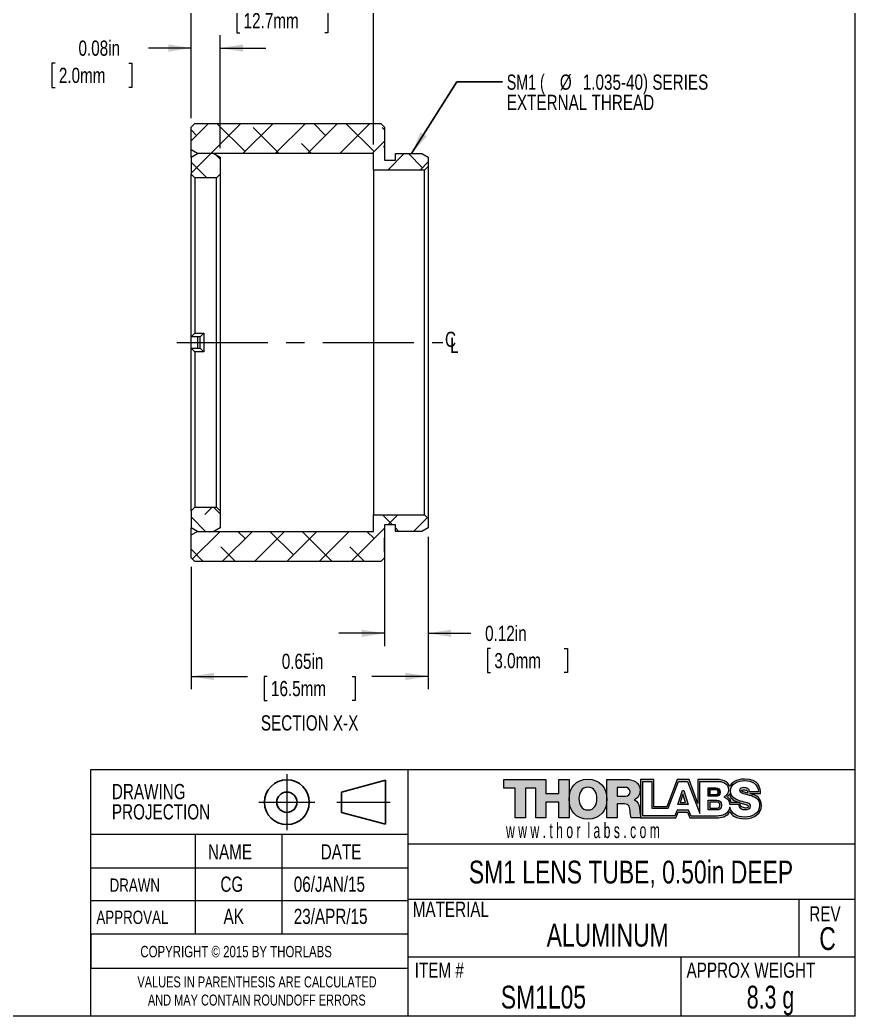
# Model space of a CAD drawing. Header units: inches. Extents: x 0.1 to 10.9, y 0 to 8.5.
# Drawn here: x 6.37 to 10.94, y 0.04 to 5.49 of the extents above; entities that cross this region are included whole.
import ezdxf

# ---------------------------------------------------------------- set-up
doc = ezdxf.new("R2010")
doc.units = ezdxf.units.IN
doc.header["$MEASUREMENT"] = 0
doc.header["$PDSIZE"] = -1
doc.linetypes.add('CENTERX2', pattern=[0.8, 0.5, -0.1, 0.1, -0.1])
doc.styles.add('SLDTEXTSTYLE0', font='TXT', dxfattribs={"width": 0.75})
doc.styles.add('SLDTEXTSTYLE1', font='TXT', dxfattribs={"width": 0.6})
doc.styles.add('SLDTEXTSTYLE2', font='TXT', dxfattribs={"width": 0.7})
doc.dimstyles.new('SLDDIMSTYLE1', dxfattribs={"dimtxt": 0.18, "dimasz": 0.125, "dimexe": 0, "dimexo": 0.0625, "dimgap": 0, "dimtad": 0, "dimtih": 1, "dimtoh": 1, "dimdec": 0, "dimrnd": 1e-09, "dimzin": 0, "dimdsep": 46, "dimtxsty": 'Standard', "dimsah": 1, "dimcen": 0.09, "dimadec": 0, "dimazin": 0, "dimtfac": 0.125, "dimtdec": 0, "dimtofl": 0, "dimtmove": 0, "dimatfit": 3, "dimfxl": 1, "dimfrac": 2, "dimtolj": 1, "dimtzin": 0, "dimarcsym": 0})
doc.dimstyles.new('SLDDIMSTYLE2', dxfattribs={"dimtxt": 0.083333, "dimasz": 0.125, "dimexe": 0, "dimexo": 0.0625, "dimgap": 0.020833, "dimtad": 0, "dimtih": 1, "dimtoh": 1, "dimlfac": 0.5, "dimrnd": 1e-09, "dimdsep": 46, "dimtxsty": 'SLDTEXTSTYLE0', "dimsah": 1, "dimcen": 0.09, "dimadec": 0, "dimazin": 2, "dimtfac": 1, "dimtmove": 0, "dimatfit": 0, "dimfxl": 1, "dimfrac": 2, "dimtolj": 1, "dimtzin": 12, "dimarcsym": 0})
doc.dimstyles.new('SLDDIMSTYLE3', dxfattribs={"dimtxt": 0.083333, "dimasz": 0.125, "dimexe": 0, "dimexo": 0.0625, "dimgap": 0.020833, "dimtad": 0, "dimtih": 1, "dimtoh": 1, "dimlfac": 0.5, "dimrnd": 1e-09, "dimzin": 0, "dimdsep": 46, "dimtxsty": 'SLDTEXTSTYLE0', "dimsah": 1, "dimcen": 0.09, "dimadec": 0, "dimazin": 0, "dimtfac": 1, "dimtmove": 0, "dimatfit": 0, "dimfxl": 1, "dimfrac": 2, "dimtolj": 1, "dimtzin": 12, "dimarcsym": 0})
doc.dimstyles.new('SLDDIMSTYLE4', dxfattribs={"dimtxt": 0.083333, "dimasz": 0.125, "dimexe": 0, "dimexo": 0.0625, "dimgap": 0.020833, "dimtad": 0, "dimtih": 1, "dimtoh": 1, "dimlfac": 0.5, "dimrnd": 1e-09, "dimdsep": 46, "dimtxsty": 'SLDTEXTSTYLE0', "dimsah": 1, "dimcen": 0.09, "dimadec": 0, "dimazin": 2, "dimtfac": 1, "dimtofl": 0, "dimtmove": 0, "dimatfit": 3, "dimfxl": 1, "dimfrac": 2, "dimtolj": 1, "dimtzin": 12, "dimarcsym": 0})

# ---------------------------------------------------------------- blocks, each defined once
blk = doc.blocks.new('Third Angle Projection Block')
at = {"color": 7, "linetype": 'CENTERX2', "lineweight": 0}
for p, q in [((3.9951, 0.9376), (3.9951, 0.5538)), ((3.8033, 0.7457), (4.187, 0.7457)), ((4.3361, 0.7457), (4.7029, 0.7457))]:
    blk.add_line(p, q, dxfattribs=at)
at = {"color": 7, "linetype": 'Continuous', "lineweight": 30}
for p, q in [((4.6701, 0.8957), (4.3701, 0.8153)), ((4.6701, 0.5957), (4.6701, 0.8957)), ((4.3701, 0.8153), (4.3701, 0.6761)), ((4.3701, 0.6761), (4.6701, 0.5957))]:
    blk.add_line(p, q, dxfattribs=at)
for radius in [0.1536, 0.0696]:
    blk.add_circle((3.9951, 0.7457), radius, dxfattribs=at)
at = {"color": 7, "linetype": 'Continuous', "lineweight": 0}
blk.add_point((3.9951, 0.7457), dxfattribs=at)
blk = doc.blocks.new('THORLABS LOGO1')
at = {"linetype": 'Continuous'}
blk.add_hatch(color=7, dxfattribs=at).paths.add_polyline_path([(2.398, 1.664), (2.398, 1.97), (2.618, 1.97), (2.618, 1.13), (2.398, 1.13), (2.398, 1.476), (2.109, 1.476), (2.109, 1.13), (1.889, 1.13), (1.889, 1.782), (1.661, 1.782), (1.661, 1.13), (1.441, 1.13), (1.441, 1.782), (1.189, 1.782), (1.189, 1.97), (2.109, 1.97), (2.109, 1.664)], flags=0)
h = blk.add_hatch(color=7, dxfattribs=at)
edge = h.paths.add_edge_path(flags=0)
edge.add_spline(control_points=[(3.034, 1.1), (3.3, 1.101), (3.45, 1.295), (3.449, 1.539), (3.449, 1.783), (3.298, 1.976), (3.032, 1.976)], knot_values=[0, 0, 0, 0, 1, 1, 1, 2, 2, 2, 2], weights=[1, 1, 1, 1, 1, 1, 1], degree=3, periodic=0)
edge.add_spline(control_points=[(3.032, 1.976), (2.768, 1.975), (2.619, 1.782), (2.619, 1.54)], knot_values=[3.002118, 3.002118, 3.002118, 3.002118, 4, 4, 4, 4], weights=[1, 1, 1, 1], degree=3, periodic=0)
edge.add_spline(control_points=[(2.619, 1.54), (2.619, 1.54), (2.619, 1.539), (2.619, 1.539), (2.618, 1.295), (2.768, 1.101), (3.034, 1.1)], knot_values=[2, 2, 2, 2, 2.002118, 2.002118, 2.002118, 3.002118, 3.002118, 3.002118, 3.002118], weights=[1, 1, 1, 1, 1, 1, 1], degree=3, periodic=0)
edge = h.paths.add_edge_path(flags=0)
edge.add_spline(control_points=[(3.033, 1.301), (2.891, 1.301), (2.837, 1.426), (2.837, 1.551)], knot_values=[3, 3, 3, 3, 4, 4, 4, 4], weights=[1, 1, 1, 1], degree=3, periodic=0)
edge.add_spline(control_points=[(2.837, 1.551), (2.837, 1.676), (2.891, 1.801), (3.033, 1.801)], knot_values=[2, 2, 2, 2, 3, 3, 3, 3], weights=[1, 1, 1, 1], degree=3, periodic=0)
edge.add_spline(control_points=[(3.033, 1.801), (3.175, 1.801), (3.229, 1.676), (3.229, 1.551)], knot_values=[1, 1, 1, 1, 2, 2, 2, 2], weights=[1, 1, 1, 1], degree=3, periodic=0)
edge.add_spline(control_points=[(3.229, 1.551), (3.229, 1.426), (3.175, 1.301), (3.033, 1.301)], knot_values=[0, 0, 0, 0, 1, 1, 1, 1], weights=[1, 1, 1, 1], degree=3, periodic=0)
h = blk.add_hatch(color=7, dxfattribs=at)
edge = h.paths.add_edge_path(flags=0)
edge.add_line((3.45, 1.13), (3.45, 1.97))
edge.add_line((3.45, 1.97), (3.88, 1.97))
edge.add_spline(control_points=[(3.88, 1.97), (4.029, 1.97), (4.175, 1.903), (4.175, 1.734)], knot_values=[1, 1, 1, 1, 2, 2, 2, 2], weights=[1, 1, 1, 1], degree=3, periodic=0)
edge.add_spline(control_points=[(4.175, 1.734), (4.175, 1.643), (4.132, 1.557), (4.043, 1.523)], knot_values=[2, 2, 2, 2, 3, 3, 3, 3], weights=[1, 1, 1, 1], degree=3, periodic=0)
edge.add_line((4.043, 1.523), (4.043, 1.521))
edge.add_spline(control_points=[(4.043, 1.521), (4.133, 1.499), (4.159, 1.399), (4.166, 1.319)], knot_values=[4, 4, 4, 4, 5, 5, 5, 5], weights=[1, 1, 1, 1], degree=3, periodic=0)
edge.add_spline(control_points=[(4.166, 1.319), (4.169, 1.293), (4.173, 1.219), (4.188, 1.17)], knot_values=[5, 5, 5, 5, 5.740443, 5.740443, 5.740443, 5.740443], weights=[1, 1, 1, 1], degree=3, periodic=0)
edge.add_line((4.188, 1.17), (4.188, 1.13))
edge.add_line((4.188, 1.13), (3.984, 1.13))
edge.add_spline(control_points=[(3.984, 1.13), (3.965, 1.158), (3.962, 1.241), (3.959, 1.264)], knot_values=[7, 7, 7, 7, 8, 8, 8, 8], weights=[1, 1, 1, 1], degree=3, periodic=0)
edge.add_spline(control_points=[(3.959, 1.264), (3.953, 1.349), (3.939, 1.436), (3.836, 1.436)], knot_values=[8, 8, 8, 8, 9, 9, 9, 9], weights=[1, 1, 1, 1], degree=3, periodic=0)
edge.add_line((3.836, 1.436), (3.67, 1.436))
edge.add_line((3.67, 1.436), (3.67, 1.13))
edge.add_line((3.67, 1.13), (3.45, 1.13))
edge = h.paths.add_edge_path(flags=0)
edge.add_line((3.845, 1.796), (3.67, 1.796))
edge.add_line((3.67, 1.796), (3.67, 1.606))
edge.add_line((3.67, 1.606), (3.854, 1.606))
edge.add_spline(control_points=[(3.854, 1.606), (3.92, 1.606), (3.956, 1.642), (3.956, 1.705)], knot_values=[1, 1, 1, 1, 2, 2, 2, 2], weights=[1, 1, 1, 1], degree=3, periodic=0)
edge.add_spline(control_points=[(3.956, 1.705), (3.956, 1.768), (3.906, 1.796), (3.845, 1.796)], knot_values=[2, 2, 2, 2, 3, 3, 3, 3], weights=[1, 1, 1, 1], degree=3, periodic=0)
h = blk.add_hatch(color=7, dxfattribs=at)
edge = h.paths.add_edge_path(flags=0)
edge.add_spline(control_points=[(6.142, 1.818), (6.107, 1.886), (6.086, 1.97), (5.816, 1.97)], knot_values=[4, 4, 4, 4, 5, 5, 5, 5], weights=[1, 1, 1, 1], degree=3, periodic=0)
edge.add_line((5.816, 1.97), (5.445, 1.97))
edge.add_line((5.445, 1.97), (5.445, 1.447))
edge.add_line((5.445, 1.447), (5.251, 1.97))
edge.add_line((5.251, 1.97), (4.991, 1.97))
edge.add_line((4.991, 1.97), (4.765, 1.372))
edge.add_line((4.765, 1.372), (4.478, 1.37))
edge.add_line((4.478, 1.37), (4.474, 1.97))
edge.add_line((4.474, 1.97), (4.188, 1.97))
edge.add_line((4.188, 1.97), (4.188, 1.13))
edge.add_line((4.188, 1.13), (4.963, 1.132))
edge.add_line((4.963, 1.132), (5.013, 1.256))
edge.add_line((5.013, 1.256), (5.217, 1.256))
edge.add_line((5.217, 1.256), (5.265, 1.132))
edge.add_line((5.265, 1.132), (5.893, 1.132))
edge.add_spline(control_points=[(5.893, 1.132), (6.005, 1.134), (6.109, 1.187), (6.141, 1.265)], knot_values=[19, 19, 19, 19, 20, 20, 20, 20], weights=[1, 1, 1, 1], degree=3, periodic=0)
edge.add_spline(control_points=[(6.141, 1.265), (6.171, 1.187), (6.276, 1.109), (6.48, 1.109)], knot_values=[20, 20, 20, 20, 21, 21, 21, 21], weights=[1, 1, 1, 1], degree=3, periodic=0)
edge.add_spline(control_points=[(6.48, 1.109), (6.684, 1.109), (6.835, 1.233), (6.835, 1.396)], knot_values=[21, 21, 21, 21, 22, 22, 22, 22], weights=[1, 1, 1, 1], degree=3, periodic=0)
edge.add_spline(control_points=[(6.835, 1.396), (6.835, 1.561), (6.74, 1.62), (6.588, 1.66)], knot_values=[22, 22, 22, 22, 23, 23, 23, 23], weights=[1, 1, 1, 1], degree=3, periodic=0)
edge.add_spline(control_points=[(6.588, 1.66), (6.586, 1.661), (6.584, 1.661), (6.582, 1.662)], knot_values=[0, 0, 0, 0, 1, 1, 1, 1], weights=[1, 1, 1, 1], degree=3, periodic=0)
edge.add_line((6.582, 1.662), (6.814, 1.66))
edge.add_spline(control_points=[(6.814, 1.66), (6.814, 1.782), (6.79, 1.978), (6.464, 1.978)], knot_values=[2, 2, 2, 2, 3, 3, 3, 3], weights=[1, 1, 1, 1], degree=3, periodic=0)
edge.add_spline(control_points=[(6.464, 1.978), (6.274, 1.978), (6.18, 1.886), (6.142, 1.818)], knot_values=[3, 3, 3, 3, 4, 4, 4, 4], weights=[1, 1, 1, 1], degree=3, periodic=0)
edge = h.paths.add_edge_path(flags=0)
edge.add_spline(control_points=[(6.548, 1.382), (6.539, 1.345), (6.512, 1.334), (6.441, 1.354)], knot_values=[4, 4, 4, 4, 5, 5, 5, 5], weights=[1, 1, 1, 1], degree=3, periodic=0)
edge.add_spline(control_points=[(6.441, 1.354), (6.367, 1.374), (6.366, 1.415), (6.366, 1.46)], knot_values=[5, 5, 5, 5, 6, 6, 6, 6], weights=[1, 1, 1, 1], degree=3, periodic=0)
edge.add_spline(control_points=[(6.366, 1.46), (6.459, 1.433), (6.553, 1.401), (6.548, 1.382)], knot_values=[3, 3, 3, 3, 4, 4, 4, 4], weights=[1, 1, 1, 1], degree=3, periodic=0)
edge = h.paths.add_edge_path(flags=0)
edge.add_spline(control_points=[(6.114, 1.739), (6.114, 1.671), (6.074, 1.616), (6.014, 1.587)], knot_values=[17, 17, 17, 17, 18, 18, 18, 18], weights=[1, 1, 1, 1], degree=3, periodic=0)
edge.add_spline(control_points=[(6.014, 1.587), (6.089, 1.565), (6.137, 1.504), (6.144, 1.427)], knot_values=[18, 18, 18, 18, 19, 19, 19, 19], weights=[1, 1, 1, 1], degree=3, periodic=0)
edge.add_line((6.144, 1.427), (6.333, 1.427))
edge.add_spline(control_points=[(6.333, 1.427), (6.337, 1.338), (6.393, 1.309), (6.477, 1.309)], knot_values=[20, 20, 20, 20, 21, 21, 21, 21], weights=[1, 1, 1, 1], degree=3, periodic=0)
edge.add_spline(control_points=[(6.477, 1.309), (6.536, 1.309), (6.598, 1.33), (6.598, 1.386)], knot_values=[21, 21, 21, 21, 22, 22, 22, 22], weights=[1, 1, 1, 1], degree=3, periodic=0)
edge.add_spline(control_points=[(6.598, 1.386), (6.598, 1.453), (6.489, 1.466), (6.38, 1.496)], knot_values=[22, 22, 22, 22, 23, 23, 23, 23], weights=[1, 1, 1, 1], degree=3, periodic=0)
edge.add_spline(control_points=[(6.38, 1.496), (6.271, 1.527), (6.158, 1.576), (6.158, 1.715)], knot_values=[23, 23, 23, 23, 24, 24, 24, 24], weights=[1, 1, 1, 1], degree=3, periodic=0)
edge.add_spline(control_points=[(6.158, 1.715), (6.158, 1.88), (6.325, 1.945), (6.467, 1.945)], knot_values=[24, 24, 24, 24, 25, 25, 25, 25], weights=[1, 1, 1, 1], degree=3, periodic=0)
edge.add_spline(control_points=[(6.467, 1.945), (6.618, 1.945), (6.77, 1.872), (6.771, 1.701)], knot_values=[25, 25, 25, 25, 26, 26, 26, 26], weights=[1, 1, 1, 1], degree=3, periodic=0)
edge.add_line((6.771, 1.701), (6.574, 1.701))
edge.add_spline(control_points=[(6.574, 1.701), (6.577, 1.77), (6.512, 1.792), (6.451, 1.792)], knot_values=[27, 27, 27, 27, 28, 28, 28, 28], weights=[1, 1, 1, 1], degree=3, periodic=0)
edge.add_spline(control_points=[(6.451, 1.792), (6.409, 1.792), (6.355, 1.777), (6.355, 1.727)], knot_values=[28, 28, 28, 28, 29, 29, 29, 29], weights=[1, 1, 1, 1], degree=3, periodic=0)
edge.add_spline(control_points=[(6.355, 1.727), (6.355, 1.669), (6.465, 1.659), (6.576, 1.628)], knot_values=[29, 29, 29, 29, 30, 30, 30, 30], weights=[1, 1, 1, 1], degree=3, periodic=0)
edge.add_spline(control_points=[(6.576, 1.628), (6.685, 1.597), (6.796, 1.546), (6.796, 1.41)], knot_values=[30, 30, 30, 30, 31, 31, 31, 31], weights=[1, 1, 1, 1], degree=3, periodic=0)
edge.add_spline(control_points=[(6.796, 1.41), (6.796, 1.218), (6.632, 1.147), (6.465, 1.147)], knot_values=[31, 31, 31, 31, 32, 32, 32, 32], weights=[1, 1, 1, 1], degree=3, periodic=0)
edge.add_spline(control_points=[(6.465, 1.147), (6.311, 1.147), (6.172, 1.216), (6.142, 1.364)], knot_values=[0, 0, 0, 0, 1, 1, 1, 1], weights=[1, 1, 1, 1], degree=3, periodic=0)
edge.add_spline(control_points=[(6.142, 1.364), (6.122, 1.22), (5.998, 1.169), (5.849, 1.169)], knot_values=[1, 1, 1, 1, 2, 2, 2, 2], weights=[1, 1, 1, 1], degree=3, periodic=0)
edge.add_line((5.849, 1.169), (5.294, 1.169))
edge.add_line((5.294, 1.169), (5.238, 1.298))
edge.add_line((5.238, 1.298), (4.992, 1.298))
edge.add_line((4.992, 1.298), (4.935, 1.17))
edge.add_line((4.935, 1.17), (4.233, 1.17))
edge.add_line((4.233, 1.17), (4.233, 1.929))
edge.add_line((4.233, 1.929), (4.431, 1.929))
edge.add_line((4.431, 1.929), (4.431, 1.342))
edge.add_line((4.431, 1.342), (4.795, 1.342))
edge.add_line((4.795, 1.342), (5.015, 1.929))
edge.add_line((5.015, 1.929), (5.216, 1.929))
edge.add_line((5.216, 1.929), (5.484, 1.222))
edge.add_line((5.484, 1.222), (5.484, 1.929))
edge.add_line((5.484, 1.929), (5.84, 1.929))
edge.add_spline(control_points=[(5.84, 1.929), (5.97, 1.931), (6.114, 1.897), (6.114, 1.739)], knot_values=[16, 16, 16, 16, 17, 17, 17, 17], weights=[1, 1, 1, 1], degree=3, periodic=0)
edge = h.paths.add_edge_path(flags=0)
edge.add_line((6.361, 1.462), (6.17, 1.462))
edge.add_spline(control_points=[(6.17, 1.462), (6.17, 1.519), (6.12, 1.569), (6.089, 1.59)], knot_values=[8, 8, 8, 8, 9, 9, 9, 9], weights=[1, 1, 1, 1], degree=3, periodic=0)
edge.add_spline(control_points=[(6.089, 1.59), (6.104, 1.608), (6.128, 1.626), (6.136, 1.658)], knot_values=[9, 9, 9, 9, 10, 10, 10, 10], weights=[1, 1, 1, 1], degree=3, periodic=0)
edge.add_spline(control_points=[(6.136, 1.658), (6.136, 1.569), (6.219, 1.501), (6.324, 1.472)], knot_values=[10, 10, 10, 10, 11, 11, 11, 11], weights=[1, 1, 1, 1], degree=3, periodic=0)
edge.add_spline(control_points=[(6.324, 1.472), (6.336, 1.469), (6.349, 1.465), (6.361, 1.462)], knot_values=[0, 0, 0, 0, 1, 1, 1, 1], weights=[1, 1, 1, 1], degree=3, periodic=0)
edge = h.paths.add_edge_path(flags=0)
edge.add_spline(control_points=[(6.466, 1.742), (6.511, 1.74), (6.526, 1.731), (6.53, 1.704)], knot_values=[2, 2, 2, 2, 3, 3, 3, 3], weights=[1, 1, 1, 1], degree=3, periodic=0)
edge.add_spline(control_points=[(6.53, 1.704), (6.532, 1.693), (6.532, 1.686), (6.532, 1.672)], knot_values=[3, 3, 3, 3, 4, 4, 4, 4], weights=[1, 1, 1, 1], degree=3, periodic=0)
edge.add_spline(control_points=[(6.532, 1.672), (6.427, 1.699), (6.398, 1.703), (6.398, 1.726)], knot_values=[0, 0, 0, 0, 1, 1, 1, 1], weights=[1, 1, 1, 1], degree=3, periodic=0)
edge.add_spline(control_points=[(6.398, 1.726), (6.398, 1.736), (6.444, 1.742), (6.466, 1.742)], knot_values=[1, 1, 1, 1, 2, 2, 2, 2], weights=[1, 1, 1, 1], degree=3, periodic=0)
h = blk.add_hatch(color=7, dxfattribs=at)
edge = h.paths.add_edge_path(flags=0)
edge.add_line((5.665, 1.602), (5.665, 1.786))
edge.add_line((5.665, 1.786), (5.841, 1.786))
edge.add_spline(control_points=[(5.841, 1.786), (5.889, 1.786), (5.934, 1.763), (5.934, 1.693)], knot_values=[1, 1, 1, 1, 2, 2, 2, 2], weights=[1, 1, 1, 1], degree=3, periodic=0)
edge.add_spline(control_points=[(5.934, 1.693), (5.934, 1.625), (5.88, 1.602), (5.841, 1.602)], knot_values=[2, 2, 2, 2, 3, 3, 3, 3], weights=[1, 1, 1, 1], degree=3, periodic=0)
edge.add_line((5.841, 1.602), (5.665, 1.602))
edge = h.paths.add_edge_path(flags=0)
edge.add_spline(control_points=[(5.891, 1.692), (5.891, 1.732), (5.859, 1.745), (5.826, 1.745)], knot_values=[3, 3, 3, 3, 4, 4, 4, 4], weights=[1, 1, 1, 1], degree=3, periodic=0)
edge.add_line((5.826, 1.745), (5.703, 1.745))
edge.add_line((5.703, 1.745), (5.703, 1.639))
edge.add_line((5.703, 1.639), (5.826, 1.639))
edge.add_spline(control_points=[(5.826, 1.639), (5.853, 1.639), (5.891, 1.652), (5.891, 1.692)], knot_values=[2, 2, 2, 2, 3, 3, 3, 3], weights=[1, 1, 1, 1], degree=3, periodic=0)
h = blk.add_hatch(color=7, dxfattribs=at)
h.paths.add_polyline_path([(5.003, 1.425), (5.229, 1.425), (5.133, 1.729), (5.102, 1.729)], flags=0)
h.paths.add_polyline_path([(5.056, 1.466), (5.115, 1.649), (5.173, 1.466)], flags=0)
h = blk.add_hatch(color=7, dxfattribs=at)
edge = h.paths.add_edge_path(flags=0)
edge.add_line((5.665, 1.302), (5.665, 1.514))
edge.add_line((5.665, 1.514), (5.86, 1.514))
edge.add_spline(control_points=[(5.86, 1.514), (5.913, 1.514), (5.963, 1.488), (5.963, 1.407)], knot_values=[1, 1, 1, 1, 2, 2, 2, 2], weights=[1, 1, 1, 1], degree=3, periodic=0)
edge.add_spline(control_points=[(5.963, 1.407), (5.963, 1.329), (5.904, 1.302), (5.86, 1.302)], knot_values=[2, 2, 2, 2, 3, 3, 3, 3], weights=[1, 1, 1, 1], degree=3, periodic=0)
edge.add_line((5.86, 1.302), (5.665, 1.302))
edge = h.paths.add_edge_path(flags=0)
edge.add_spline(control_points=[(5.927, 1.406), (5.927, 1.458), (5.889, 1.475), (5.849, 1.475)], knot_values=[3, 3, 3, 3, 4, 4, 4, 4], weights=[1, 1, 1, 1], degree=3, periodic=0)
edge.add_line((5.849, 1.475), (5.702, 1.475))
edge.add_line((5.702, 1.475), (5.702, 1.338))
edge.add_line((5.702, 1.338), (5.849, 1.338))
edge.add_spline(control_points=[(5.849, 1.338), (5.882, 1.338), (5.927, 1.355), (5.927, 1.406)], knot_values=[2, 2, 2, 2, 3, 3, 3, 3], weights=[1, 1, 1, 1], degree=3, periodic=0)
at = {"color": 7, "linetype": 'Continuous', "lineweight": 0}
for p, q in [((1.189, 1.782), (1.189, 1.97)), ((1.189, 1.97), (2.109, 1.97)), ((2.109, 1.97), (2.109, 1.664)), ((2.398, 1.664), (2.398, 1.97)), ((2.398, 1.97), (2.618, 1.97)), ((2.618, 1.97), (2.618, 1.13)), ((3.45, 1.97), (3.88, 1.97)), ((3.45, 1.13), (3.45, 1.97)), ((4.474, 1.97), (4.188, 1.97)), ((4.188, 1.97), (4.188, 1.13)), ((4.478, 1.37), (4.474, 1.97)), ((4.991, 1.97), (4.765, 1.372)), ((5.251, 1.97), (4.991, 1.97)), ((5.445, 1.447), (5.251, 1.97)), ((5.816, 1.97), (5.445, 1.97)), ((5.445, 1.97), (5.445, 1.447)), ((1.441, 1.782), (1.189, 1.782)), ((1.441, 1.13), (1.441, 1.782)), ((1.889, 1.782), (1.661, 1.782)), ((1.661, 1.782), (1.661, 1.13)), ((1.889, 1.13), (1.889, 1.782)), ((3.845, 1.796), (3.67, 1.796)), ((3.67, 1.796), (3.67, 1.606)), ((4.233, 1.17), (4.233, 1.929)), ((4.233, 1.929), (4.431, 1.929)), ((4.431, 1.929), (4.431, 1.342)), ((4.795, 1.342), (5.015, 1.929)), ((5.015, 1.929), (5.216, 1.929)), ((5.216, 1.929), (5.484, 1.222)), ((5.484, 1.222), (5.484, 1.929)), ((5.484, 1.929), (5.84, 1.929)), ((5.665, 1.786), (5.841, 1.786)), ((5.665, 1.602), (5.665, 1.786)), ((2.109, 1.664), (2.398, 1.664)), ((3.67, 1.606), (3.854, 1.606)), ((5.003, 1.425), (5.102, 1.729)), ((5.115, 1.649), (5.056, 1.466)), ((5.102, 1.729), (5.133, 1.729)), ((5.173, 1.466), (5.115, 1.649)), ((5.133, 1.729), (5.229, 1.425)), ((5.841, 1.602), (5.665, 1.602)), ((5.703, 1.745), (5.703, 1.639)), ((5.826, 1.745), (5.703, 1.745)), ((5.703, 1.639), (5.826, 1.639)), ((6.771, 1.701), (6.574, 1.701)), ((6.582, 1.662), (6.814, 1.66)), ((2.398, 1.476), (2.109, 1.476)), ((2.109, 1.476), (2.109, 1.13)), ((2.398, 1.13), (2.398, 1.476)), ((3.836, 1.436), (3.67, 1.436)), ((3.67, 1.436), (3.67, 1.13)), ((4.043, 1.523), (4.043, 1.521)), ((4.431, 1.342), (4.795, 1.342)), ((4.765, 1.372), (4.478, 1.37)), ((5.229, 1.425), (5.003, 1.425)), ((5.056, 1.466), (5.173, 1.466)), ((5.665, 1.514), (5.86, 1.514)), ((5.665, 1.302), (5.665, 1.514)), ((5.702, 1.475), (5.702, 1.338)), ((5.849, 1.475), (5.702, 1.475)), ((5.702, 1.338), (5.849, 1.338)), ((6.144, 1.427), (6.333, 1.427)), ((6.361, 1.462), (6.17, 1.462)), ((1.661, 1.13), (1.441, 1.13)), ((2.109, 1.13), (1.889, 1.13)), ((2.618, 1.13), (2.398, 1.13)), ((3.67, 1.13), (3.45, 1.13)), ((4.188, 1.13), (3.984, 1.13)), ((4.188, 1.17), (4.188, 1.13)), ((4.188, 1.13), (4.963, 1.132)), ((4.935, 1.17), (4.233, 1.17)), ((4.992, 1.298), (4.935, 1.17)), ((4.963, 1.132), (5.013, 1.256)), ((5.238, 1.298), (4.992, 1.298)), ((5.013, 1.256), (5.217, 1.256)), ((5.217, 1.256), (5.265, 1.132)), ((5.294, 1.169), (5.238, 1.298)), ((5.265, 1.132), (5.893, 1.132)), ((5.849, 1.169), (5.294, 1.169)), ((5.86, 1.302), (5.665, 1.302))]:
    blk.add_line(p, q, dxfattribs=at)
at = {"color": 8, "linetype": 'Continuous', "lineweight": 0}
for points in [[(2.619, 1.54), (2.619, 1.782), (2.768, 1.975), (3.032, 1.976)], [(3.88, 1.97), (4.029, 1.97), (4.175, 1.903), (4.175, 1.734)], [(6.142, 1.818), (6.107, 1.886), (6.086, 1.97), (5.816, 1.97)], [(6.464, 1.978), (6.274, 1.978), (6.18, 1.886), (6.142, 1.818)], [(6.814, 1.66), (6.814, 1.782), (6.79, 1.978), (6.464, 1.978)], [(3.033, 1.801), (2.891, 1.801), (2.837, 1.676), (2.837, 1.551)], [(3.229, 1.551), (3.229, 1.676), (3.175, 1.801), (3.033, 1.801)], [(3.956, 1.705), (3.956, 1.768), (3.906, 1.796), (3.845, 1.796)], [(5.84, 1.929), (5.97, 1.931), (6.114, 1.897), (6.114, 1.739)], [(5.841, 1.786), (5.889, 1.786), (5.934, 1.763), (5.934, 1.693)], [(6.158, 1.715), (6.158, 1.88), (6.325, 1.945), (6.467, 1.945)], [(6.451, 1.792), (6.409, 1.792), (6.355, 1.777), (6.355, 1.727)], [(6.574, 1.701), (6.577, 1.77), (6.512, 1.792), (6.451, 1.792)], [(6.467, 1.945), (6.618, 1.945), (6.77, 1.872), (6.771, 1.701)], [(2.837, 1.551), (2.837, 1.426), (2.891, 1.301), (3.033, 1.301)], [(3.033, 1.301), (3.175, 1.301), (3.229, 1.426), (3.229, 1.551)], [(3.854, 1.606), (3.92, 1.606), (3.956, 1.642), (3.956, 1.705)], [(4.175, 1.734), (4.175, 1.643), (4.132, 1.557), (4.043, 1.523)], [(5.891, 1.692), (5.891, 1.732), (5.859, 1.745), (5.826, 1.745)], [(5.826, 1.639), (5.853, 1.639), (5.891, 1.652), (5.891, 1.692)], [(5.934, 1.693), (5.934, 1.625), (5.88, 1.602), (5.841, 1.602)], [(6.114, 1.739), (6.114, 1.671), (6.074, 1.616), (6.014, 1.587)], [(6.014, 1.587), (6.089, 1.565), (6.137, 1.504), (6.144, 1.427)], [(6.089, 1.59), (6.104, 1.608), (6.128, 1.626), (6.136, 1.658)], [(6.17, 1.462), (6.17, 1.519), (6.12, 1.569), (6.089, 1.59)], [(6.136, 1.658), (6.136, 1.569), (6.219, 1.501), (6.324, 1.472)], [(6.38, 1.496), (6.271, 1.527), (6.158, 1.576), (6.158, 1.715)], [(6.355, 1.727), (6.355, 1.669), (6.465, 1.659), (6.576, 1.628)], [(6.398, 1.726), (6.398, 1.736), (6.444, 1.742), (6.466, 1.742)], [(6.532, 1.672), (6.427, 1.699), (6.398, 1.703), (6.398, 1.726)], [(6.466, 1.742), (6.511, 1.74), (6.526, 1.731), (6.53, 1.704)], [(6.53, 1.704), (6.532, 1.693), (6.532, 1.686), (6.532, 1.672)], [(6.576, 1.628), (6.685, 1.597), (6.796, 1.546), (6.796, 1.41)], [(6.588, 1.66), (6.586, 1.661), (6.584, 1.661), (6.582, 1.662)], [(6.835, 1.396), (6.835, 1.561), (6.74, 1.62), (6.588, 1.66)], [(3.959, 1.264), (3.953, 1.349), (3.939, 1.436), (3.836, 1.436)], [(4.043, 1.521), (4.133, 1.499), (4.159, 1.399), (4.166, 1.319)], [(4.166, 1.319), (4.169, 1.293), (4.173, 1.219), (4.188, 1.17)], [(5.927, 1.406), (5.927, 1.458), (5.889, 1.475), (5.849, 1.475)], [(5.849, 1.338), (5.882, 1.338), (5.927, 1.355), (5.927, 1.406)], [(6.142, 1.364), (6.122, 1.22), (5.998, 1.169), (5.849, 1.169)], [(5.86, 1.514), (5.913, 1.514), (5.963, 1.488), (5.963, 1.407)], [(5.963, 1.407), (5.963, 1.329), (5.904, 1.302), (5.86, 1.302)], [(6.465, 1.147), (6.311, 1.147), (6.172, 1.216), (6.142, 1.364)], [(6.324, 1.472), (6.336, 1.469), (6.349, 1.465), (6.361, 1.462)], [(6.333, 1.427), (6.337, 1.338), (6.393, 1.309), (6.477, 1.309)], [(6.366, 1.46), (6.459, 1.433), (6.553, 1.401), (6.548, 1.382)], [(6.441, 1.354), (6.367, 1.374), (6.366, 1.415), (6.366, 1.46)], [(6.598, 1.386), (6.598, 1.453), (6.489, 1.466), (6.38, 1.496)], [(6.548, 1.382), (6.539, 1.345), (6.512, 1.334), (6.441, 1.354)], [(6.796, 1.41), (6.796, 1.218), (6.632, 1.147), (6.465, 1.147)], [(6.477, 1.309), (6.536, 1.309), (6.598, 1.33), (6.598, 1.386)], [(6.48, 1.109), (6.684, 1.109), (6.835, 1.233), (6.835, 1.396)], [(3.984, 1.13), (3.965, 1.158), (3.962, 1.241), (3.959, 1.264)], [(5.893, 1.132), (6.005, 1.134), (6.109, 1.187), (6.141, 1.265)], [(6.141, 1.265), (6.171, 1.187), (6.276, 1.109), (6.48, 1.109)]]:
    blk.add_open_spline(points, degree=3, dxfattribs=at)
for points, knots in [([(3.032, 1.976), (3.298, 1.976), (3.449, 1.783), (3.449, 1.539), (3.45, 1.295), (3.3, 1.101), (3.034, 1.1)], [0, 0, 0, 0, 1, 1, 1, 2, 2, 2, 2]), ([(3.034, 1.1), (2.768, 1.101), (2.618, 1.295), (2.619, 1.539), (2.619, 1.539), (2.619, 1.54), (2.619, 1.54)], [2, 2, 2, 2, 3, 3, 3, 3.002118, 3.002118, 3.002118, 3.002118])]:
    blk.add_open_spline(points, degree=3, knots=knots, dxfattribs=at)
blk = doc.blocks.new('SW_NOTE_0')
at = {"color": 0, "linetype": 'Continuous', "lineweight": 0, "char_height": 0.06, "attachment_point": 2, "style": 'SLDTEXTSTYLE0'}
for s, insert in [('VALUES IN PARENTHESIS ARE CALCULATED', (0.7837, 0.0773)), ('AND MAY CONTAIN ROUNDOFF ERRORS', (0.7826, -0.022))]:
    blk.add_mtext(s, dxfattribs=dict(at, insert=insert))
blk = doc.blocks.new('SW_NOTE_1')
at = {"color": 0, "linetype": 'Continuous', "lineweight": 0, "char_height": 0.08333, "attachment_point": 1, "style": 'SLDTEXTSTYLE0'}
for s, insert in [('DRAWING', (0, 0.1074)), ('PROJECTION', (0, -0.0037))]:
    blk.add_mtext(s, dxfattribs=dict(at, insert=insert))
blk = doc.blocks.new('_D_2')
at = {"color": 7, "linetype": 'Continuous', "lineweight": 0}
for p, q in [((7.3058, 4.9569), (7.3058, 5.4102)), ((7.4658, 4.7919), (7.4658, 5.4102)), ((7.3058, 5.3402), (7.0727, 5.3402)), ((7.4658, 5.3402), (7.7158, 5.3402)), ((6.5604, 5.2571), (6.5435, 5.2571)), ((6.5435, 5.2571), (6.5435, 5.1247)), ((6.9648, 5.2571), (6.9817, 5.2571)), ((6.9817, 5.2571), (6.9817, 5.1247)), ((6.5435, 5.1247), (6.5604, 5.1247)), ((6.9817, 5.1247), (6.9648, 5.1247))]:
    blk.add_line(p, q, dxfattribs=at)
for points in [[(7.3058, 5.3402), (7.1808, 5.3602), (7.1808, 5.3202)], [(7.4658, 5.3402), (7.5908, 5.3202), (7.5908, 5.3602)]]:
    blk.add_solid(points, dxfattribs=at)
at = {"color": 7, "linetype": 'Continuous', "lineweight": 0, "char_height": 0.08333, "attachment_point": 1, "style": 'SLDTEXTSTYLE0'}
for s, insert in [('0.08in', (6.689, 5.3814)), ('2.0mm', (6.5815, 5.2321))]:
    blk.add_mtext(s, dxfattribs=dict(at, insert=insert))
blk = doc.blocks.new('_D_3')
at = {"color": 7, "linetype": 'Continuous', "lineweight": 0}
for p, q in [((7.3058, 4.9569), (7.3058, 5.6268)), ((8.3058, 4.8119), (8.3058, 5.6268)), ((7.3058, 5.5568), (7.0558, 5.5568)), ((7.5728, 5.5568), (7.5559, 5.5568)), ((7.5559, 5.5568), (7.5559, 5.4244)), ((8.0388, 5.5568), (8.0557, 5.5568)), ((8.0557, 5.5568), (8.0557, 5.4244)), ((8.3058, 5.5568), (8.5558, 5.5568)), ((7.5559, 5.4244), (7.5728, 5.4244)), ((8.0557, 5.4244), (8.0388, 5.4244))]:
    blk.add_line(p, q, dxfattribs=at)
for points in [[(7.3058, 5.5568), (7.1808, 5.5768), (7.1808, 5.5368)], [(8.3058, 5.5568), (8.4308, 5.5368), (8.4308, 5.5768)]]:
    blk.add_solid(points, dxfattribs=at)
at = {"color": 7, "linetype": 'Continuous', "lineweight": 0, "char_height": 0.08333, "attachment_point": 1, "style": 'SLDTEXTSTYLE0'}
for s, insert in [('0.50in', (7.6531, 5.6811)), ('12.7mm', (7.5939, 5.5318))]:
    blk.add_mtext(s, dxfattribs=dict(at, insert=insert))
blk = doc.blocks.new('_D_4')
at = {"color": 7, "linetype": 'Continuous', "lineweight": 0}
for p, q in [((8.6058, 2.6619), (8.6058, 2.0632)), ((8.3658, 2.6069), (8.3658, 2.0632)), ((8.3658, 2.1332), (8.1158, 2.1332)), ((8.6058, 2.1332), (8.8389, 2.1332)), ((8.9468, 2.0501), (8.9299, 2.0501)), ((8.9299, 2.0501), (8.9299, 1.9177)), ((9.3512, 2.0501), (9.3681, 2.0501)), ((9.3681, 2.0501), (9.3681, 1.9177)), ((8.9299, 1.9177), (8.9468, 1.9177)), ((9.3681, 1.9177), (9.3512, 1.9177))]:
    blk.add_line(p, q, dxfattribs=at)
for points in [[(8.3658, 2.1332), (8.2408, 2.1532), (8.2408, 2.1132)], [(8.6058, 2.1332), (8.7308, 2.1132), (8.7308, 2.1532)]]:
    blk.add_solid(points, dxfattribs=at)
at = {"color": 7, "linetype": 'Continuous', "lineweight": 0, "char_height": 0.08333, "attachment_point": 1, "style": 'SLDTEXTSTYLE0'}
for s, insert in [('0.12in', (8.9172, 2.1744)), ('3.0mm', (8.9679, 2.0251))]:
    blk.add_mtext(s, dxfattribs=dict(at, insert=insert))
blk = doc.blocks.new('_D_5')
at = {"color": 7, "linetype": 'Continuous', "lineweight": 0}
for p, q in [((8.6058, 2.6619), (8.6058, 1.827)), ((7.3058, 2.4969), (7.3058, 1.827)), ((7.3058, 1.897), (7.6149, 1.897)), ((7.7228, 1.897), (7.7059, 1.897)), ((7.7059, 1.897), (7.7059, 1.7646)), ((8.1888, 1.897), (8.2057, 1.897)), ((8.2057, 1.897), (8.2057, 1.7646)), ((8.6058, 1.897), (8.2967, 1.897)), ((7.7059, 1.7646), (7.7228, 1.7646)), ((8.2057, 1.7646), (8.1888, 1.7646))]:
    blk.add_line(p, q, dxfattribs=at)
for points in [[(7.3058, 1.897), (7.4308, 1.877), (7.4308, 1.917)], [(8.6058, 1.897), (8.4808, 1.917), (8.4808, 1.877)]]:
    blk.add_solid(points, dxfattribs=at)
at = {"color": 7, "linetype": 'Continuous', "lineweight": 0, "char_height": 0.08333, "attachment_point": 1, "style": 'SLDTEXTSTYLE0'}
for s, insert in [('0.65in', (7.8031, 2.0213)), ('16.5mm', (7.7439, 1.872))]:
    blk.add_mtext(s, dxfattribs=dict(at, insert=insert))
blk = doc.blocks.new('SW_SYMBOL_MOD_CL')
at = {"color": 0, "linetype": 'Continuous', "lineweight": 0, "char_height": 30.8, "attachment_point": 5, "style": 'SLDTEXTSTYLE0'}
for s, insert in [('C', (15.7, 23.6)), ('L', (23.6, 11.8))]:
    blk.add_mtext(s, dxfattribs=dict(at, insert=insert))
blk = doc.blocks.new('SW_NOTE_4')
at = {"color": 0, "linetype": 'Continuous', "lineweight": 0, "attachment_point": 1}
for s, insert, char_height, style in [('SM1 (', (0.0234, 0.0397), 0.08333, 'SLDTEXTSTYLE2'), ('%%c', (0.3143, 0.0397), 0.08333, 'SLDTEXTSTYLE0'), ('1.035-40) SERIES', (0.44, 0.0397), 0.083333, 'SLDTEXTSTYLE0'), ('EXTERNAL THREAD', (0.0234, -0.0714), 0.083333, 'SLDTEXTSTYLE0')]:
    blk.add_mtext(s, dxfattribs=dict(at, insert=insert, char_height=char_height, style=style))

msp = doc.modelspace()

# ---------------------------------------------------------------- hatches: boundary and pattern name
at = {"linetype": 'Continuous', "lineweight": 0}
h = msp.add_hatch(dxfattribs=at)
h.set_pattern_fill('ANSI38', style=0)
h.paths.add_polyline_path([(8.6058, 4.6919), (8.6058, 4.7419), (8.5712, 4.7619), (8.4258, 4.7619), (8.4258, 4.7259), (8.3658, 4.7259), (8.3658, 4.7957), (8.3638, 4.7957), (8.3638, 4.8038), (8.3658, 4.8038), (8.3658, 4.9069), (8.3458, 4.9269), (7.3258, 4.9269), (7.3058, 4.9069), (7.3058, 4.7819), (7.3405, 4.7619), (8.3058, 4.7619), (8.3058, 4.6719), (8.5858, 4.6719)], flags=0)
h = msp.add_hatch(dxfattribs=at)
h.set_pattern_fill('ANSI38', angle=90, style=0)
h.paths.add_polyline_path([(7.3404, 4.7619), (7.3058, 4.7419), (7.3058, 4.6489), (7.3258, 4.6289), (7.4458, 4.6289), (7.4658, 4.6489), (7.4658, 4.7419), (7.4312, 4.7619)], flags=0)
h = msp.add_hatch(dxfattribs=at)
h.set_pattern_fill('ANSI38', angle=90, style=0)
h.paths.add_polyline_path([(7.3058, 2.7119), (7.3404, 2.6919), (7.4312, 2.6919), (7.4658, 2.7119), (7.4658, 2.8049), (7.4458, 2.8249), (7.3258, 2.8249), (7.3058, 2.8049)], flags=0)
h = msp.add_hatch(dxfattribs=at)
h.set_pattern_fill('ANSI38', style=0)
h.paths.add_polyline_path([(8.6058, 2.7119), (8.6058, 2.7619), (8.5858, 2.7819), (8.3058, 2.7819), (8.3058, 2.6919), (7.3405, 2.6919), (7.3058, 2.6719), (7.3058, 2.5469), (7.3258, 2.5269), (8.3458, 2.5269), (8.3658, 2.5469), (8.3658, 2.5786), (8.3638, 2.5786), (8.3638, 2.6569), (8.3658, 2.6569), (8.3658, 2.7279), (8.4258, 2.7279), (8.4258, 2.6919), (8.5712, 2.6919)], flags=0)

# ---------------------------------------------------------------- linework, layer by layer
at = {"color": 7, "linetype": 'Continuous', "lineweight": 0}
for p, q in [((10.9445, 0.0356), (10.9445, 8.4506)), ((7.3058, 4.9069), (7.3258, 4.9269)), ((7.3258, 4.9269), (8.3458, 4.9269)), ((8.3458, 4.9269), (8.3658, 4.9069)), ((7.3058, 4.7819), (7.3058, 4.9069)), ((8.3658, 4.9069), (8.3658, 4.8038)), ((8.3661, 4.8619), (8.3658, 4.8619)), ((8.3661, 4.8229), (8.3658, 4.8229)), ((7.3405, 4.7619), (7.3058, 4.7819)), ((7.3058, 4.7419), (7.3058, 4.7819)), ((7.3058, 4.7419), (7.3404, 4.7619)), ((7.4312, 4.7619), (7.3404, 4.7619)), ((8.3058, 4.7619), (7.3405, 4.7619)), ((7.4312, 4.7619), (7.4658, 4.7419)), ((8.3058, 4.6719), (8.3058, 4.7619)), ((8.3658, 4.8038), (8.3638, 4.8038)), ((8.3638, 4.7957), (8.3638, 4.8038)), ((8.3638, 4.7957), (8.3658, 4.7957)), ((8.3658, 4.8038), (8.3658, 4.7957)), ((8.3658, 4.7968), (8.3661, 4.7968)), ((8.3658, 4.7957), (8.3658, 4.7259)), ((8.3658, 4.7879), (8.3661, 4.7879)), ((8.4258, 4.7619), (8.5712, 4.7619)), ((8.4258, 4.7259), (8.4258, 4.7619)), ((8.5712, 4.7619), (8.6058, 4.7419)), ((7.3058, 4.7419), (7.3058, 4.6489)), ((7.4658, 4.7419), (7.4658, 4.6489)), ((8.3658, 4.7259), (8.4258, 4.7259)), ((8.6058, 4.7419), (8.6058, 4.6919)), ((7.3258, 4.6289), (7.3058, 4.6489)), ((7.3058, 3.7582), (7.3058, 4.6489)), ((7.4658, 4.6489), (7.4458, 4.6289)), ((7.4658, 4.6489), (7.4658, 2.8049)), ((8.5858, 4.6719), (8.3058, 4.6719)), ((8.3058, 4.6719), (8.3058, 2.7819)), ((8.6058, 4.6919), (8.5858, 4.6719)), ((8.5858, 2.7819), (8.5858, 4.6719)), ((8.6058, 4.6919), (8.6058, 2.7619)), ((7.3258, 4.6289), (7.3258, 3.7784)), ((7.4458, 4.6289), (7.3258, 4.6289)), ((7.4458, 2.8249), (7.4458, 4.6289)), ((7.3058, 3.7582), (7.3258, 3.7784)), ((7.3258, 3.7784), (7.3758, 3.7784)), ((7.3758, 3.7784), (7.3558, 3.7582)), ((7.3758, 3.7784), (7.3758, 3.6754)), ((7.3058, 3.7582), (7.3058, 3.7582)), ((7.3558, 3.7582), (7.3058, 3.7582)), ((7.3058, 3.6956), (7.3058, 3.7582)), ((7.3405, 3.7582), (7.3405, 3.6957)), ((7.3558, 3.6957), (7.3558, 3.7582)), ((7.3058, 3.6957), (7.3058, 3.6957)), ((7.3258, 3.6754), (7.3058, 3.6957)), ((7.3058, 2.8049), (7.3058, 3.6957)), ((7.3058, 3.6957), (7.3558, 3.6957)), ((7.3258, 3.6754), (7.3258, 2.8249)), ((7.3758, 3.6754), (7.3258, 3.6754)), ((7.3758, 3.6754), (7.3558, 3.6957)), ((7.3058, 2.8049), (7.3258, 2.8249)), ((7.3058, 2.8049), (7.3058, 2.7119)), ((7.3258, 2.8249), (7.4458, 2.8249)), ((7.4458, 2.8249), (7.4658, 2.8049)), ((7.4658, 2.8049), (7.4658, 2.7119)), ((8.3058, 2.7819), (8.5858, 2.7819)), ((8.3058, 2.6919), (8.3058, 2.7819)), ((8.5858, 2.7819), (8.6058, 2.7619)), ((8.6058, 2.7619), (8.6058, 2.7119)), ((7.3404, 2.6919), (7.3058, 2.7119)), ((7.3058, 2.6719), (7.3058, 2.7119)), ((7.3058, 2.6719), (7.3405, 2.6919)), ((7.3404, 2.6919), (7.4312, 2.6919)), ((7.3405, 2.6919), (8.3058, 2.6919)), ((7.4658, 2.7119), (7.4312, 2.6919)), ((8.4258, 2.7279), (8.3658, 2.7279)), ((8.3658, 2.7279), (8.3658, 2.6569)), ((8.4258, 2.6919), (8.4258, 2.7279)), ((8.5712, 2.6919), (8.4258, 2.6919)), ((8.6058, 2.7119), (8.5712, 2.6919)), ((7.3058, 2.5469), (7.3058, 2.6719)), ((8.3658, 2.6569), (8.3638, 2.6569)), ((8.3638, 2.6569), (8.3638, 2.5786)), ((8.3638, 2.6441), (8.3658, 2.6441)), ((8.3638, 2.6278), (8.3661, 2.6278)), ((8.3661, 2.6452), (8.3658, 2.6452)), ((8.3658, 2.6274), (8.3658, 2.6123)), ((8.3638, 2.6121), (8.3658, 2.6121)), ((8.3638, 2.6117), (8.3658, 2.6117)), ((8.3638, 2.6022), (8.3658, 2.6022)), ((8.3638, 2.5937), (8.3658, 2.5937)), ((8.3638, 2.5786), (8.3658, 2.5786)), ((8.3658, 2.5977), (8.3661, 2.5977)), ((8.3658, 2.5931), (8.3658, 2.5786)), ((8.3658, 2.5786), (8.3658, 2.5469)), ((7.3258, 2.5269), (7.3058, 2.5469)), ((8.3458, 2.5269), (7.3258, 2.5269)), ((8.3658, 2.5469), (8.3458, 2.5269)), ((10.9445, 1.3874), (10.9445, 1.9698)), ((6.7572, 0.2977), (6.7572, 1.3874)), ((6.7572, 1.3874), (8.4938, 1.3874)), ((8.4938, 1.3874), (8.4938, 0.0356)), ((8.4938, 1.3874), (10.9445, 1.3874)), ((6.7572, 0.4841), (6.7572, 1.0302)), ((6.7572, 0.0356), (6.7572, 1.0302)), ((8.4938, 1.0302), (6.7572, 1.0302)), ((7.3281, 1.0302), (7.3281, 0.4841)), ((7.8037, 1.0302), (7.8037, 0.4841)), ((8.4938, 0.98), (10.9445, 0.98)), ((8.4938, 0.846), (6.7572, 0.846)), ((8.4938, 0.6662), (6.7572, 0.6662)), ((8.4938, 0.6756), (10.9445, 0.6756)), ((10.6365, 0.6756), (10.6365, 0.3599)), ((8.4938, 0.4841), (6.7572, 0.4841)), ((6.7572, 0.4841), (6.7572, 0.2977)), ((8.4938, 0.3599), (10.9445, 0.3599)), ((9.9901, 0.3599), (9.9901, 0.0356)), ((6.7572, 0.2977), (8.4938, 0.2977)), ((10.9445, 0.0356), (0.0622, 0.0356))]:
    msp.add_line(p, q, dxfattribs=at)
at = {"color": 7, "linetype": 'CENTERX2', "lineweight": 0}
msp.add_line((7.2271, 3.7269), (8.6846, 3.7269), dxfattribs=at)
at = {"color": 7, "linetype": 'Continuous', "lineweight": 0}
for points in [[(8.3658, 2.6569), (8.3658, 2.6531), (8.3658, 2.6485), (8.3658, 2.6441)], [(8.3658, 2.6117), (8.3658, 2.6116), (8.3658, 2.6074), (8.3658, 2.6022)], [(8.3658, 2.6022), (8.3658, 2.5964), (8.3658, 2.5937), (8.3658, 2.5937)]]:
    msp.add_open_spline(points, degree=3, dxfattribs=at)
msp.add_open_spline([(8.3658, 2.6441), (8.3658, 2.6422), (8.3658, 2.6384), (8.3658, 2.6336), (8.3658, 2.6305), (8.3658, 2.6289), (8.3658, 2.6279), (8.3658, 2.6279), (8.3658, 2.6279)], degree=3, knots=[0, 0, 0, 0, 0.263405, 0.526952, 0.659356, 0.792272, 0.925021, 1, 1, 1, 1], dxfattribs=at)

# ---------------------------------------------------------------- block references
for name, p in [('SW_NOTE_4', (9.0124, 5.1554)), ('SW_NOTE_1', (6.872, 1.2001)), ('SW_NOTE_0', (6.8836, 0.1754))]:
    msp.add_blockref(name, p, dxfattribs=at)
at = {"color": 7, "linetype": 'Continuous', "lineweight": 0, "xscale": 0.0027037109, "yscale": 0.0027037109, "zscale": 0.0027037109}
msp.add_blockref('SW_SYMBOL_MOD_CL', (8.6851, 3.6795), dxfattribs=at)
at = {"color": 7, "linetype": 'Continuous'}
for name, p, xscale, yscale, zscale in [('Third Angle Projection Block', (4.6349, 0.6109), 0.8, 0.8, 0.8), ('THORLABS LOGO1', (8.7224, 0.8396), 0.25, 0.25, 0.25)]:
    msp.add_blockref(name, p, dxfattribs=dict(at, xscale=xscale, yscale=yscale, zscale=zscale))

# ---------------------------------------------------------------- texts
at = {"color": 7, "linetype": 'Continuous', "lineweight": 0}
for s, insert, char_height, attachment_point, style in [('SECTION X-X', (7.9555, 1.6838), 0.083333, 2, 'SLDTEXTSTYLE0'), ('w w w . t h o r  l a b s . c o m', (9.0316, 1.0943), 0.083333, 1, 'SLDTEXTSTYLE1'), ('NAME', (7.3987, 0.9772), 0.08333, 1, 'SLDTEXTSTYLE0'), ('DATE', (8.0163, 0.9772), 0.08333, 1, 'SLDTEXTSTYLE0'), ('SM1 LENS TUBE, 0.50in DEEP', (9.7165, 0.8872), 0.125, 2, 'SLDTEXTSTYLE0'), ('DRAWN', (6.8595, 0.7895), 0.07292, 1, 'SLDTEXTSTYLE0'), ('CG', (7.4666, 0.7999), 0.08333, 1, 'SLDTEXTSTYLE0'), ('06/JAN/15', (7.8687, 0.7999), 0.08333, 1, 'SLDTEXTSTYLE0'), ('MATERIAL', (8.5205, 0.6624), 0.08333, 1, 'SLDTEXTSTYLE0'), ('APPROVAL', (6.7872, 0.6133), 0.07292, 1, 'SLDTEXTSTYLE0'), ('AK', (7.484, 0.6237), 0.08333, 1, 'SLDTEXTSTYLE0'), ('23/APR/15', (7.8687, 0.6237), 0.08333, 1, 'SLDTEXTSTYLE0'), ('REV', (10.6936, 0.6373), 0.08333, 1, 'SLDTEXTSTYLE0'), ('ALUMINUM', (9.5887, 0.5415), 0.125, 2, 'SLDTEXTSTYLE0'), ('C', (10.7937, 0.5227), 0.125, 2, 'SLDTEXTSTYLE0'), ('COPYRIGHT © 2015 BY THORLABS', (7.0281, 0.42), 0.0625, 1, 'SLDTEXTSTYLE0'), ('ITEM #', (8.5315, 0.3287), 0.08333, 1, 'SLDTEXTSTYLE0'), ('APPROX WEIGHT', (10.0209, 0.3287), 0.083333, 1, 'SLDTEXTSTYLE0'), ('SM1L05', (9.2368, 0.202), 0.125, 2, 'SLDTEXTSTYLE0'), ('8.3 g', (10.4811, 0.202), 0.125, 2, 'SLDTEXTSTYLE2')]:
    msp.add_mtext(s, dxfattribs=dict(at, insert=insert, char_height=char_height, attachment_point=attachment_point, style=style))

# ---------------------------------------------------------------- dimensions: what is measured, and where the dimension line sits
for base, p1, p2, dimstyle, picture, middle in [((8.3058, 5.5568), (7.3058, 4.9069), (8.3058, 4.7619), 'SLDDIMSTYLE3', '_D_3', (7.8058, 5.5568)), ((7.3058, 5.3402), (7.4658, 4.7419), (7.3058, 4.9069), 'SLDDIMSTYLE2', '_D_2', (6.7626, 5.3402)), ((8.6058, 1.897), (7.3058, 2.5469), (8.6058, 2.7119), 'SLDDIMSTYLE4', '_D_5', (7.9558, 1.897)), ((8.3658, 2.1332), (8.6058, 2.7119), (8.3658, 2.6569), 'SLDDIMSTYLE2', '_D_4', (9.149, 2.1332))]:
    dim = msp.add_linear_dim(base=base, p1=p1, p2=p2, dimstyle=dimstyle, dxfattribs=at)
    dim.commit()
    dim.dimension.update_dxf_attribs({"geometry": picture, "text_midpoint": middle, "dimtype": 160})

# ---------------------------------------------------------------- leaders
msp.add_leader([(8.5139, 4.7619), (8.7624, 5.1554), (9.0124, 5.1554)], dimstyle='SLDDIMSTYLE1', dxfattribs=at)

doc.saveas('drawing.dxf')
